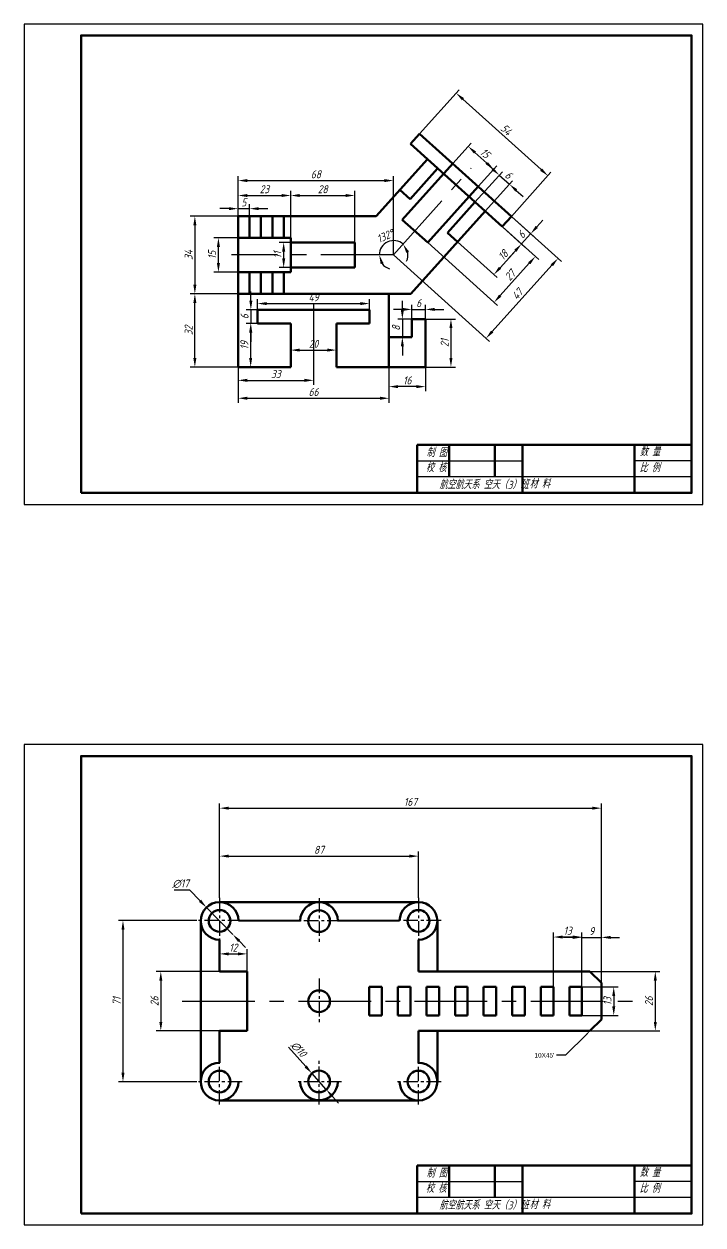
# Model space of a CAD drawing. Header units: millimetres. Extents: x 1 to 2971, y 6 to 1476.
# Drawn here: x 1337 to 1634, y 6 to 531 of the extents above; entities that cross this region are included whole.
import ezdxf

# ---------------------------------------------------------------- set-up
doc = ezdxf.new("R2010")
doc.units = ezdxf.units.MM
doc.header["$PDMODE"] = 35
doc.linetypes.add('CENTER', pattern=[50.8, 31.75, -6.35, 6.35, -6.35])
for name, color, linetype, lineweight in [('尺寸标注', 7, 'Continuous', 25), ('文字标注', 7, 'Continuous', 25), ('点画线', 1, 'CENTER', 25), ('粗实线', 7, 'Continuous', 50), ('细实线', 3, 'Continuous', 25)]:
    doc.layers.add(name, color=color, linetype=linetype, lineweight=lineweight)
doc.styles.get("Standard").update_dxf_attribs({"font": 'arial.ttf'})
doc.styles.add('国标汉字', font='gbeitc.shx', dxfattribs={"height": 3.5, "bigfont": 'gbcbig.shx'})
doc.dimstyles.new('国标尺寸', dxfattribs={"dimtxt": 3.5, "dimasz": 4, "dimexe": 2, "dimexo": 0, "dimgap": 1, "dimtad": 1, "dimtoh": 1, "dimdec": 0, "dimdsep": 46, "dimtxsty": '国标汉字', "dimcen": 3.5, "dimclre": 256, "dimaunit": 1, "dimadec": 0, "dimazin": 0, "dimtfac": 1, "dimtdec": 0, "dimtmove": 0, "dimatfit": 3, "dimfxl": 1, "dimarcsym": 0})

# ---------------------------------------------------------------- blocks, each defined once
blk = doc.blocks.new('*D84')
at = {"layer": 'Defpoints', "color": 0, "transparency": 16777216}
for p in [(1431.12, 446.69), (1412.21, 412.69), (1431.12, 412.69)]:
    blk.add_point(p, dxfattribs=at)
at = {"layer": '粗实线', "lineweight": -2, "transparency": 16777216}
for p, q in [((1431.12, 446.69), (1410.21, 446.69)), ((1431.12, 412.69), (1410.21, 412.69))]:
    blk.add_line(p, q, dxfattribs=at)
at = {"layer": '粗实线', "color": 0, "lineweight": -2, "transparency": 16777216}
blk.add_line((1412.21, 442.69), (1412.21, 416.69), dxfattribs=at)
at = {"layer": '粗实线', "color": 0, "transparency": 16777216}
for points in [[(1411.54, 442.69), (1412.87, 442.69), (1412.21, 446.69)], [(1411.54, 416.69), (1412.87, 416.69), (1412.21, 412.69)]]:
    blk.add_solid(points, dxfattribs=at)
at = {"layer": '粗实线', "color": 0, "transparency": 16777216, "insert": (1409.46, 429.69), "char_height": 3.5, "attachment_point": 5, "rotation": 90, "style": '国标汉字'}
blk.add_mtext('34', dxfattribs=at)
blk = doc.blocks.new('*D85')
at = {"layer": 'Defpoints', "color": 0, "transparency": 16777216}
for p in [(1412.21, 412.69), (1431.12, 412.69), (1431.12, 380.69)]:
    blk.add_point(p, dxfattribs=at)
at = {"layer": '粗实线', "lineweight": -2, "transparency": 16777216}
for p, q in [((1431.12, 412.69), (1410.21, 412.69)), ((1431.12, 380.69), (1410.21, 380.69))]:
    blk.add_line(p, q, dxfattribs=at)
at = {"layer": '粗实线', "color": 0, "lineweight": -2, "transparency": 16777216}
blk.add_line((1412.21, 384.69), (1412.21, 408.69), dxfattribs=at)
at = {"layer": '粗实线', "color": 0, "transparency": 16777216}
for points in [[(1411.54, 408.69), (1412.87, 408.69), (1412.21, 412.69)], [(1411.54, 384.69), (1412.87, 384.69), (1412.21, 380.69)]]:
    blk.add_solid(points, dxfattribs=at)
at = {"layer": '粗实线', "color": 0, "transparency": 16777216, "insert": (1409.46, 396.69), "char_height": 3.5, "attachment_point": 5, "rotation": 90, "style": '国标汉字'}
blk.add_mtext('32', dxfattribs=at)
blk = doc.blocks.new('*D86')
at = {"layer": 'Defpoints', "color": 0, "transparency": 16777216}
for p in [(1422.51, 437.19), (1431.12, 437.19), (1431.12, 422.19)]:
    blk.add_point(p, dxfattribs=at)
at = {"layer": '粗实线', "lineweight": -2, "transparency": 16777216}
for p, q in [((1431.12, 437.19), (1420.51, 437.19)), ((1431.12, 422.19), (1420.51, 422.19))]:
    blk.add_line(p, q, dxfattribs=at)
at = {"layer": '粗实线', "color": 0, "lineweight": -2, "transparency": 16777216}
blk.add_line((1422.51, 426.19), (1422.51, 433.19), dxfattribs=at)
at = {"layer": '粗实线', "color": 0, "transparency": 16777216}
for points in [[(1421.85, 433.19), (1423.18, 433.19), (1422.51, 437.19)], [(1421.85, 426.19), (1423.18, 426.19), (1422.51, 422.19)]]:
    blk.add_solid(points, dxfattribs=at)
at = {"layer": '粗实线', "color": 0, "transparency": 16777216, "insert": (1419.76, 429.69), "char_height": 3.5, "attachment_point": 5, "rotation": 90, "style": '国标汉字'}
blk.add_mtext('15', dxfattribs=at)
blk = doc.blocks.new('*D87')
at = {"layer": 'Defpoints', "color": 0, "transparency": 16777216}
for p in [(1499.12, 462.2), (1431.12, 446.69), (1499.12, 429.69)]:
    blk.add_point(p, dxfattribs=at)
at = {"layer": '粗实线', "lineweight": -2, "transparency": 16777216}
for p, q in [((1431.12, 446.69), (1431.12, 464.2)), ((1499.12, 429.69), (1499.12, 464.2))]:
    blk.add_line(p, q, dxfattribs=at)
at = {"layer": '粗实线', "color": 0, "lineweight": -2, "transparency": 16777216}
blk.add_line((1435.12, 462.2), (1495.12, 462.2), dxfattribs=at)
at = {"layer": '粗实线', "color": 0, "transparency": 16777216}
for points in [[(1435.12, 462.87), (1435.12, 461.54), (1431.12, 462.2)], [(1495.12, 462.87), (1495.12, 461.54), (1499.12, 462.2)]]:
    blk.add_solid(points, dxfattribs=at)
at = {"layer": '粗实线', "color": 0, "transparency": 16777216, "insert": (1465.12, 464.95), "char_height": 3.5, "attachment_point": 5, "style": '国标汉字'}
blk.add_mtext('68', dxfattribs=at)
blk = doc.blocks.new('*D88')
at = {"layer": 'Defpoints', "color": 0, "transparency": 16777216}
for p in [(1454.12, 455.67), (1431.12, 446.69), (1454.12, 437.19)]:
    blk.add_point(p, dxfattribs=at)
at = {"layer": '粗实线', "lineweight": -2, "transparency": 16777216}
for p, q in [((1431.12, 446.69), (1431.12, 457.67)), ((1454.12, 437.19), (1454.12, 457.67))]:
    blk.add_line(p, q, dxfattribs=at)
at = {"layer": '粗实线', "color": 0, "lineweight": -2, "transparency": 16777216}
blk.add_line((1435.12, 455.67), (1450.12, 455.67), dxfattribs=at)
at = {"layer": '粗实线', "color": 0, "transparency": 16777216}
for points in [[(1435.12, 456.34), (1435.12, 455.01), (1431.12, 455.67)], [(1450.12, 456.34), (1450.12, 455.01), (1454.12, 455.67)]]:
    blk.add_solid(points, dxfattribs=at)
at = {"layer": '粗实线', "color": 0, "transparency": 16777216, "insert": (1442.62, 458.42), "char_height": 3.5, "attachment_point": 5, "style": '国标汉字'}
blk.add_mtext('23', dxfattribs=at)
blk = doc.blocks.new('*D89')
at = {"layer": 'Defpoints', "color": 0, "transparency": 16777216}
for p in [(1482.12, 455.67), (1454.12, 437.19), (1482.12, 435.19)]:
    blk.add_point(p, dxfattribs=at)
at = {"layer": '粗实线', "lineweight": -2, "transparency": 16777216}
for p, q in [((1454.12, 437.19), (1454.12, 457.67)), ((1482.12, 435.19), (1482.12, 457.67))]:
    blk.add_line(p, q, dxfattribs=at)
at = {"layer": '粗实线', "color": 0, "lineweight": -2, "transparency": 16777216}
blk.add_line((1458.12, 455.67), (1478.12, 455.67), dxfattribs=at)
at = {"layer": '粗实线', "color": 0, "transparency": 16777216}
for points in [[(1458.12, 456.34), (1458.12, 455.01), (1454.12, 455.67)], [(1478.12, 456.34), (1478.12, 455.01), (1482.12, 455.67)]]:
    blk.add_solid(points, dxfattribs=at)
at = {"layer": '粗实线', "color": 0, "transparency": 16777216, "insert": (1468.12, 458.42), "char_height": 3.5, "attachment_point": 5, "style": '国标汉字'}
blk.add_mtext('28', dxfattribs=at)
blk = doc.blocks.new('*D90')
at = {"layer": 'Defpoints', "color": 0, "transparency": 16777216}
for p in [(1454.12, 435.19), (1451.05, 424.19), (1454.12, 424.19)]:
    blk.add_point(p, dxfattribs=at)
at = {"layer": '粗实线', "lineweight": -2, "transparency": 16777216}
for p, q in [((1454.12, 435.19), (1449.05, 435.19)), ((1454.12, 424.19), (1449.05, 424.19))]:
    blk.add_line(p, q, dxfattribs=at)
at = {"layer": '粗实线', "color": 0, "lineweight": -2, "transparency": 16777216}
blk.add_line((1451.05, 431.19), (1451.05, 428.19), dxfattribs=at)
at = {"layer": '粗实线', "color": 0, "transparency": 16777216}
for points in [[(1450.39, 431.19), (1451.72, 431.19), (1451.05, 435.19)], [(1450.39, 428.19), (1451.72, 428.19), (1451.05, 424.19)]]:
    blk.add_solid(points, dxfattribs=at)
at = {"layer": '粗实线', "color": 0, "transparency": 16777216, "insert": (1448.3, 429.69), "char_height": 3.5, "attachment_point": 5, "rotation": 90, "style": '国标汉字'}
blk.add_mtext('11', dxfattribs=at)
blk = doc.blocks.new('*D91')
at = {"layer": 'Defpoints', "color": 0, "transparency": 16777216}
for p in [(1431.12, 446.69), (1436.12, 449.93), (1436.12, 446.69)]:
    blk.add_point(p, dxfattribs=at)
at = {"layer": '粗实线', "lineweight": -2, "transparency": 16777216}
for p, q in [((1431.12, 446.69), (1431.12, 451.93)), ((1436.12, 446.69), (1436.12, 451.93))]:
    blk.add_line(p, q, dxfattribs=at)
at = {"layer": '粗实线', "color": 0, "lineweight": -2, "transparency": 16777216}
for p, q in [((1427.12, 449.93), (1423.12, 449.93)), ((1431.12, 449.93), (1436.12, 449.93)), ((1440.12, 449.93), (1444.12, 449.93))]:
    blk.add_line(p, q, dxfattribs=at)
at = {"layer": '粗实线', "color": 0, "transparency": 16777216}
for points in [[(1427.12, 450.59), (1427.12, 449.26), (1431.12, 449.93)], [(1440.12, 450.59), (1440.12, 449.26), (1436.12, 449.93)]]:
    blk.add_solid(points, dxfattribs=at)
at = {"layer": '粗实线', "color": 0, "transparency": 16777216, "insert": (1433.62, 452.68), "char_height": 3.5, "attachment_point": 5, "style": '国标汉字'}
blk.add_mtext('5', dxfattribs=at)
blk = doc.blocks.new('*D92')
at = {"layer": 'Defpoints', "color": 0, "transparency": 16777216}
for p in [(1439.62, 405.69), (1488.62, 408.43), (1488.62, 405.69)]:
    blk.add_point(p, dxfattribs=at)
at = {"layer": '粗实线', "lineweight": -2, "transparency": 16777216}
for p, q in [((1439.62, 405.69), (1439.62, 410.43)), ((1488.62, 405.69), (1488.62, 410.43))]:
    blk.add_line(p, q, dxfattribs=at)
at = {"layer": '粗实线', "color": 0, "lineweight": -2, "transparency": 16777216}
blk.add_line((1443.62, 408.43), (1484.62, 408.43), dxfattribs=at)
at = {"layer": '粗实线', "color": 0, "transparency": 16777216}
for points in [[(1443.62, 409.1), (1443.62, 407.76), (1439.62, 408.43)], [(1484.62, 409.1), (1484.62, 407.76), (1488.62, 408.43)]]:
    blk.add_solid(points, dxfattribs=at)
at = {"layer": '粗实线', "color": 0, "transparency": 16777216, "insert": (1464.12, 411.18), "char_height": 3.5, "attachment_point": 5, "style": '国标汉字'}
blk.add_mtext('49', dxfattribs=at)
blk = doc.blocks.new('*D93')
at = {"layer": 'Defpoints', "color": 0, "transparency": 16777216}
for p in [(1439.62, 405.69), (1436.7, 399.69), (1439.62, 399.69)]:
    blk.add_point(p, dxfattribs=at)
at = {"layer": '粗实线', "color": 0, "lineweight": -2, "transparency": 16777216}
for p, q in [((1436.7, 409.69), (1436.7, 413.69)), ((1436.7, 405.69), (1436.7, 399.69)), ((1436.7, 395.69), (1436.7, 391.69))]:
    blk.add_line(p, q, dxfattribs=at)
at = {"layer": '粗实线', "lineweight": -2, "transparency": 16777216}
for p, q in [((1439.62, 405.69), (1434.7, 405.69)), ((1439.62, 399.69), (1434.7, 399.69))]:
    blk.add_line(p, q, dxfattribs=at)
at = {"layer": '粗实线', "color": 0, "transparency": 16777216}
for points in [[(1436.03, 409.69), (1437.36, 409.69), (1436.7, 405.69)], [(1436.03, 395.69), (1437.36, 395.69), (1436.7, 399.69)]]:
    blk.add_solid(points, dxfattribs=at)
at = {"layer": '粗实线', "color": 0, "transparency": 16777216, "insert": (1433.95, 402.69), "char_height": 3.5, "attachment_point": 5, "rotation": 90, "style": '国标汉字'}
blk.add_mtext('6', dxfattribs=at)
blk = doc.blocks.new('*D94')
at = {"layer": 'Defpoints', "color": 0, "transparency": 16777216}
for p in [(1436.7, 399.69), (1436.61, 380.69), (1436.7, 380.69)]:
    blk.add_point(p, dxfattribs=at)
at = {"layer": '粗实线', "lineweight": -2, "transparency": 16777216}
for p, q in [((1436.7, 399.69), (1434.61, 399.69)), ((1436.7, 380.69), (1434.61, 380.69))]:
    blk.add_line(p, q, dxfattribs=at)
at = {"layer": '粗实线', "color": 0, "lineweight": -2, "transparency": 16777216}
blk.add_line((1436.61, 395.69), (1436.61, 384.69), dxfattribs=at)
at = {"layer": '粗实线', "color": 0, "transparency": 16777216}
for points in [[(1435.94, 395.69), (1437.27, 395.69), (1436.61, 399.69)], [(1435.94, 384.69), (1437.27, 384.69), (1436.61, 380.69)]]:
    blk.add_solid(points, dxfattribs=at)
at = {"layer": '粗实线', "color": 0, "transparency": 16777216, "insert": (1433.86, 390.19), "char_height": 3.5, "attachment_point": 5, "rotation": 90, "style": '国标汉字'}
blk.add_mtext('19', dxfattribs=at)
blk = doc.blocks.new('*D95')
at = {"layer": 'Defpoints', "color": 0, "transparency": 16777216}
for p in [(1474.12, 388.1), (1454.12, 380.69), (1474.12, 380.69)]:
    blk.add_point(p, dxfattribs=at)
at = {"layer": '粗实线', "lineweight": -2, "transparency": 16777216}
for p, q in [((1454.12, 380.69), (1454.12, 390.1)), ((1474.12, 380.69), (1474.12, 390.1))]:
    blk.add_line(p, q, dxfattribs=at)
at = {"layer": '粗实线', "color": 0, "lineweight": -2, "transparency": 16777216}
blk.add_line((1458.12, 388.1), (1470.12, 388.1), dxfattribs=at)
at = {"layer": '粗实线', "color": 0, "transparency": 16777216}
for points in [[(1458.12, 388.77), (1458.12, 387.44), (1454.12, 388.1)], [(1470.12, 388.77), (1470.12, 387.44), (1474.12, 388.1)]]:
    blk.add_solid(points, dxfattribs=at)
at = {"layer": '粗实线', "color": 0, "transparency": 16777216, "insert": (1464.12, 390.85), "char_height": 3.5, "attachment_point": 5, "style": '国标汉字'}
blk.add_mtext('20', dxfattribs=at)
blk = doc.blocks.new('*D96')
at = {"layer": 'Defpoints', "color": 0, "transparency": 16777216}
for p in [(1507.12, 401.69), (1502.97, 393.69), (1507.12, 393.69)]:
    blk.add_point(p, dxfattribs=at)
at = {"layer": '粗实线', "color": 0, "lineweight": -2, "transparency": 16777216}
for p, q in [((1502.97, 405.69), (1502.97, 409.69)), ((1502.97, 401.69), (1502.97, 393.69)), ((1502.97, 389.69), (1502.97, 385.69))]:
    blk.add_line(p, q, dxfattribs=at)
at = {"layer": '粗实线', "lineweight": -2, "transparency": 16777216}
for p, q in [((1507.12, 401.69), (1500.97, 401.69)), ((1507.12, 393.69), (1500.97, 393.69))]:
    blk.add_line(p, q, dxfattribs=at)
at = {"layer": '粗实线', "color": 0, "transparency": 16777216}
for points in [[(1502.3, 405.69), (1503.64, 405.69), (1502.97, 401.69)], [(1502.3, 389.69), (1503.64, 389.69), (1502.97, 393.69)]]:
    blk.add_solid(points, dxfattribs=at)
at = {"layer": '粗实线', "color": 0, "transparency": 16777216, "insert": (1500.22, 397.69), "char_height": 3.5, "attachment_point": 5, "rotation": 90, "style": '国标汉字'}
blk.add_mtext('8', dxfattribs=at)
blk = doc.blocks.new('*D97')
at = {"layer": 'Defpoints', "color": 0, "transparency": 16777216}
for p in [(1513.12, 405.89), (1507.12, 401.69), (1513.12, 401.69)]:
    blk.add_point(p, dxfattribs=at)
at = {"layer": '粗实线', "color": 0, "lineweight": -2, "transparency": 16777216}
for p, q in [((1503.12, 405.89), (1499.12, 405.89)), ((1507.12, 405.89), (1513.12, 405.89)), ((1517.12, 405.89), (1521.12, 405.89))]:
    blk.add_line(p, q, dxfattribs=at)
at = {"layer": '粗实线', "lineweight": -2, "transparency": 16777216}
for p, q in [((1507.12, 401.69), (1507.12, 407.89)), ((1513.12, 401.69), (1513.12, 407.89))]:
    blk.add_line(p, q, dxfattribs=at)
at = {"layer": '粗实线', "color": 0, "transparency": 16777216}
for points in [[(1503.12, 406.56), (1503.12, 405.22), (1507.12, 405.89)], [(1517.12, 406.56), (1517.12, 405.22), (1513.12, 405.89)]]:
    blk.add_solid(points, dxfattribs=at)
at = {"layer": '粗实线', "color": 0, "transparency": 16777216, "insert": (1510.12, 408.64), "char_height": 3.5, "attachment_point": 5, "style": '国标汉字'}
blk.add_mtext('6', dxfattribs=at)
blk = doc.blocks.new('*D98')
at = {"layer": 'Defpoints', "color": 0, "transparency": 16777216}
for p in [(1513.12, 401.69), (1513.12, 380.69), (1524.22, 380.69)]:
    blk.add_point(p, dxfattribs=at)
at = {"layer": '粗实线', "lineweight": -2, "transparency": 16777216}
for p, q in [((1513.12, 401.69), (1526.22, 401.69)), ((1513.12, 380.69), (1526.22, 380.69))]:
    blk.add_line(p, q, dxfattribs=at)
at = {"layer": '粗实线', "color": 0, "lineweight": -2, "transparency": 16777216}
blk.add_line((1524.22, 397.69), (1524.22, 384.69), dxfattribs=at)
at = {"layer": '粗实线', "color": 0, "transparency": 16777216}
for points in [[(1523.55, 397.69), (1524.88, 397.69), (1524.22, 401.69)], [(1523.55, 384.69), (1524.88, 384.69), (1524.22, 380.69)]]:
    blk.add_solid(points, dxfattribs=at)
at = {"layer": '粗实线', "color": 0, "transparency": 16777216, "insert": (1521.47, 391.19), "char_height": 3.5, "attachment_point": 5, "rotation": 90, "style": '国标汉字'}
blk.add_mtext('21', dxfattribs=at)
blk = doc.blocks.new('*D99')
at = {"layer": 'Defpoints', "color": 0, "transparency": 16777216}
for p in [(1497.12, 380.69), (1513.12, 380.69), (1497.12, 372.13)]:
    blk.add_point(p, dxfattribs=at)
at = {"layer": '粗实线', "lineweight": -2, "transparency": 16777216}
for p, q in [((1497.12, 380.69), (1497.12, 370.13)), ((1513.12, 380.69), (1513.12, 370.13))]:
    blk.add_line(p, q, dxfattribs=at)
at = {"layer": '粗实线', "color": 0, "lineweight": -2, "transparency": 16777216}
blk.add_line((1509.12, 372.13), (1501.12, 372.13), dxfattribs=at)
at = {"layer": '粗实线', "color": 0, "transparency": 16777216}
for points in [[(1501.12, 372.8), (1501.12, 371.46), (1497.12, 372.13)], [(1509.12, 372.8), (1509.12, 371.46), (1513.12, 372.13)]]:
    blk.add_solid(points, dxfattribs=at)
at = {"layer": '粗实线', "color": 0, "transparency": 16777216, "insert": (1505.12, 374.88), "char_height": 3.5, "attachment_point": 5, "style": '国标汉字'}
blk.add_mtext('16', dxfattribs=at)
blk = doc.blocks.new('*D101')
at = {"layer": 'Defpoints', "color": 0, "transparency": 16777216}
for p in [(1431.12, 380.69), (1464.12, 378.19), (1464.12, 374.88)]:
    blk.add_point(p, dxfattribs=at)
at = {"layer": '粗实线', "lineweight": -2, "transparency": 16777216}
for p, q in [((1431.12, 380.69), (1431.12, 372.88)), ((1464.12, 378.19), (1464.12, 372.88))]:
    blk.add_line(p, q, dxfattribs=at)
at = {"layer": '粗实线', "color": 0, "lineweight": -2, "transparency": 16777216}
blk.add_line((1435.12, 374.88), (1460.12, 374.88), dxfattribs=at)
at = {"layer": '粗实线', "color": 0, "transparency": 16777216}
for points in [[(1435.12, 375.55), (1435.12, 374.21), (1431.12, 374.88)], [(1460.12, 375.55), (1460.12, 374.21), (1464.12, 374.88)]]:
    blk.add_solid(points, dxfattribs=at)
at = {"layer": '粗实线', "color": 0, "transparency": 16777216, "insert": (1447.62, 377.63), "char_height": 3.5, "attachment_point": 5, "style": '国标汉字'}
blk.add_mtext('33', dxfattribs=at)
blk = doc.blocks.new('*D102')
at = {"layer": 'Defpoints', "color": 0, "transparency": 16777216}
for p in [(1431.12, 380.69), (1497.12, 380.69), (1497.12, 367.05)]:
    blk.add_point(p, dxfattribs=at)
at = {"layer": '粗实线', "lineweight": -2, "transparency": 16777216}
for p, q in [((1431.12, 380.69), (1431.12, 365.05)), ((1497.12, 380.69), (1497.12, 365.05))]:
    blk.add_line(p, q, dxfattribs=at)
at = {"layer": '粗实线', "color": 0, "lineweight": -2, "transparency": 16777216}
blk.add_line((1435.12, 367.05), (1493.12, 367.05), dxfattribs=at)
at = {"layer": '粗实线', "color": 0, "transparency": 16777216}
for points in [[(1435.12, 367.72), (1435.12, 366.38), (1431.12, 367.05)], [(1493.12, 367.72), (1493.12, 366.38), (1497.12, 367.05)]]:
    blk.add_solid(points, dxfattribs=at)
at = {"layer": '粗实线', "color": 0, "transparency": 16777216, "insert": (1464.12, 369.8), "char_height": 3.5, "attachment_point": 5, "style": '国标汉字'}
blk.add_mtext('66', dxfattribs=at)
blk = doc.blocks.new('*D103')
at = {"layer": 'Defpoints', "color": 0, "transparency": 16777216}
for p in [(1525, 469.64), (1542.91, 467.11), (1536.14, 459.6)]:
    blk.add_point(p, dxfattribs=at)
at = {"layer": '粗实线', "lineweight": -2, "transparency": 16777216}
for p, q in [((1525, 469.64), (1533.1, 478.63)), ((1536.14, 459.6), (1544.25, 468.6))]:
    blk.add_line(p, q, dxfattribs=at)
at = {"layer": '粗实线', "color": 0, "lineweight": -2, "transparency": 16777216}
blk.add_line((1534.73, 474.47), (1539.93, 469.79), dxfattribs=at)
at = {"layer": '粗实线', "color": 0, "transparency": 16777216}
for points in [[(1535.18, 474.97), (1534.29, 473.98), (1531.76, 477.15)], [(1540.38, 470.28), (1539.49, 469.29), (1542.91, 467.11)]]:
    blk.add_solid(points, dxfattribs=at)
at = {"layer": '粗实线', "color": 0, "transparency": 16777216, "insert": (1539.17, 474.17), "char_height": 3.5, "attachment_point": 5, "rotation": 318, "style": '国标汉字'}
blk.add_mtext('15', dxfattribs=at)
blk = doc.blocks.new('*D104')
at = {"layer": 'Defpoints', "color": 0, "transparency": 16777216}
for p in [(1549.82, 460.59), (1534.73, 452.8), (1539.19, 448.78)]:
    blk.add_point(p, dxfattribs=at)
at = {"layer": '粗实线', "color": 0, "lineweight": -2, "transparency": 16777216}
for p, q in [((1542.39, 467.28), (1539.42, 469.96)), ((1545.36, 464.6), (1549.82, 460.59)), ((1552.79, 457.91), (1555.76, 455.24))]:
    blk.add_line(p, q, dxfattribs=at)
at = {"layer": '粗实线', "lineweight": -2, "transparency": 16777216}
for p, q in [((1534.73, 452.8), (1546.7, 466.09)), ((1539.19, 448.78), (1551.16, 462.08))]:
    blk.add_line(p, q, dxfattribs=at)
at = {"layer": '粗实线', "color": 0, "transparency": 16777216}
for points in [[(1542.83, 467.78), (1541.94, 466.79), (1545.36, 464.6)], [(1553.24, 458.41), (1552.35, 457.42), (1549.82, 460.59)]]:
    blk.add_solid(points, dxfattribs=at)
at = {"layer": '粗实线', "color": 0, "transparency": 16777216, "insert": (1549.43, 464.64), "char_height": 3.5, "attachment_point": 5, "rotation": 318, "style": '国标汉字'}
blk.add_mtext('6', dxfattribs=at)
blk = doc.blocks.new('*D105')
at = {"layer": 'Defpoints', "color": 0, "transparency": 16777216}
for p in [(1510.51, 482.68), (1566.63, 464.32), (1550.64, 446.55)]:
    blk.add_point(p, dxfattribs=at)
at = {"layer": '粗实线', "lineweight": -2, "transparency": 16777216}
for p, q in [((1510.51, 482.68), (1527.84, 501.94)), ((1550.64, 446.55), (1567.97, 465.81))]:
    blk.add_line(p, q, dxfattribs=at)
at = {"layer": '粗实线', "color": 0, "lineweight": -2, "transparency": 16777216}
blk.add_line((1529.48, 497.78), (1563.66, 467), dxfattribs=at)
at = {"layer": '粗实线', "color": 0, "transparency": 16777216}
for points in [[(1529.92, 498.27), (1529.03, 497.28), (1526.5, 500.45)], [(1564.11, 467.49), (1563.22, 466.5), (1566.63, 464.32)]]:
    blk.add_solid(points, dxfattribs=at)
at = {"layer": '粗实线', "color": 0, "transparency": 16777216, "insert": (1548.41, 484.43), "char_height": 3.5, "attachment_point": 5, "rotation": 318, "style": '国标汉字'}
blk.add_mtext('54', dxfattribs=at)
blk = doc.blocks.new('*D106')
at = {"layer": 'Defpoints', "color": 0, "transparency": 16777216}
for p in [(1550.64, 446.55), (1546.62, 442.09), (1555.06, 434.49)]:
    blk.add_point(p, dxfattribs=at)
at = {"layer": '粗实线', "lineweight": -2, "transparency": 16777216}
for p, q in [((1550.64, 446.55), (1560.57, 437.61)), ((1546.62, 442.09), (1556.55, 433.15))]:
    blk.add_line(p, q, dxfattribs=at)
at = {"layer": '粗实线', "color": 0, "lineweight": -2, "transparency": 16777216}
for p, q in [((1561.76, 441.92), (1564.43, 444.89)), ((1559.08, 438.95), (1555.06, 434.49)), ((1552.39, 431.52), (1549.71, 428.54))]:
    blk.add_line(p, q, dxfattribs=at)
at = {"layer": '粗实线', "color": 0, "transparency": 16777216}
for points in [[(1561.26, 442.37), (1562.25, 441.48), (1559.08, 438.95)], [(1551.89, 431.96), (1552.88, 431.07), (1555.06, 434.49)]]:
    blk.add_solid(points, dxfattribs=at)
at = {"layer": '粗实线', "color": 0, "transparency": 16777216, "insert": (1555.03, 438.56), "char_height": 3.5, "attachment_point": 5, "rotation": 48, "style": '国标汉字'}
blk.add_mtext('6', dxfattribs=at)
blk = doc.blocks.new('*D107')
at = {"layer": 'Defpoints', "color": 0, "transparency": 16777216}
for p in [(1539.19, 448.78), (1527.14, 435.41), (1555.06, 434.49)]:
    blk.add_point(p, dxfattribs=at)
at = {"layer": '粗实线', "lineweight": -2, "transparency": 16777216}
for p, q in [((1539.19, 448.78), (1556.55, 433.15)), ((1527.14, 435.41), (1544.51, 419.78))]:
    blk.add_line(p, q, dxfattribs=at)
at = {"layer": '粗实线', "color": 0, "lineweight": -2, "transparency": 16777216}
blk.add_line((1545.7, 424.09), (1552.39, 431.52), dxfattribs=at)
at = {"layer": '粗实线', "color": 0, "transparency": 16777216}
for points in [[(1551.89, 431.96), (1552.88, 431.07), (1555.06, 434.49)], [(1545.2, 424.53), (1546.19, 423.64), (1543.02, 421.11)]]:
    blk.add_solid(points, dxfattribs=at)
at = {"layer": '粗实线', "color": 0, "transparency": 16777216, "insert": (1547, 429.64), "char_height": 3.5, "attachment_point": 5, "rotation": 48, "style": '国标汉字'}
blk.add_mtext('18', dxfattribs=at)
blk = doc.blocks.new('*D108')
at = {"layer": 'Defpoints', "color": 0, "transparency": 16777216}
for p in [(1532.13, 455.14), (1514.06, 435.08), (1561.15, 429.01)]:
    blk.add_point(p, dxfattribs=at)
at = {"layer": '粗实线', "lineweight": -2, "transparency": 16777216}
for p, q in [((1532.13, 455.14), (1562.64, 427.67)), ((1514.06, 435.08), (1544.57, 407.6))]:
    blk.add_line(p, q, dxfattribs=at)
at = {"layer": '粗实线', "color": 0, "lineweight": -2, "transparency": 16777216}
blk.add_line((1545.76, 411.92), (1558.48, 426.04), dxfattribs=at)
at = {"layer": '粗实线', "color": 0, "transparency": 16777216}
for points in [[(1557.98, 426.48), (1558.97, 425.59), (1561.15, 429.01)], [(1545.27, 412.36), (1546.26, 411.47), (1543.09, 408.94)]]:
    blk.add_solid(points, dxfattribs=at)
at = {"layer": '粗实线', "color": 0, "transparency": 16777216, "insert": (1550.08, 420.82), "char_height": 3.5, "attachment_point": 5, "rotation": 48, "style": '国标汉字'}
blk.add_mtext('27', dxfattribs=at)
blk = doc.blocks.new('*D109')
at = {"layer": 'Defpoints', "color": 0, "transparency": 16777216}
for p in [(1530.57, 464.62), (1499.12, 429.69), (1571.04, 428.18)]:
    blk.add_point(p, dxfattribs=at)
at = {"layer": '粗实线', "lineweight": -2, "transparency": 16777216}
for p, q in [((1530.57, 464.62), (1572.53, 426.84)), ((1499.12, 429.69), (1541.08, 391.91))]:
    blk.add_line(p, q, dxfattribs=at)
at = {"layer": '粗实线', "color": 0, "lineweight": -2, "transparency": 16777216}
blk.add_line((1542.27, 396.22), (1568.36, 425.21), dxfattribs=at)
at = {"layer": '粗实线', "color": 0, "transparency": 16777216}
for points in [[(1567.87, 425.65), (1568.86, 424.76), (1571.04, 428.18)], [(1541.77, 396.67), (1542.76, 395.78), (1539.59, 393.25)]]:
    blk.add_solid(points, dxfattribs=at)
at = {"layer": '粗实线', "color": 0, "transparency": 16777216, "insert": (1553.27, 412.56), "char_height": 3.5, "attachment_point": 5, "rotation": 48, "style": '国标汉字'}
blk.add_mtext('47', dxfattribs=at)
blk = doc.blocks.new('*D110')
at = {"layer": 'Defpoints', "color": 0, "transparency": 16777216}
for p in [(1533.13, 467.72), (1498.89, 435.98), (1428.18, 429.69), (1499.12, 429.69), (1499.12, 429.69)]:
    blk.add_point(p, dxfattribs=at)
at = {"layer": '粗实线', "color": 0, "lineweight": -2, "transparency": 16777216}
for start, end in [(48.1931, 180), (334.0527, 11.1229), (217.0702, 254.1404)]:
    blk.add_arc((1499.12, 429.69), 6.29, start, end, dxfattribs=at)
at = {"layer": '粗实线', "color": 0, "transparency": 16777216}
for points in [[(1504.72, 430.57), (1505.87, 431.23), (1503.32, 434.38)], [(1493.47, 425.69), (1494.73, 426.11), (1492.83, 429.69)]]:
    blk.add_solid(points, dxfattribs=at)
at = {"layer": '粗实线', "color": 0, "transparency": 16777216, "insert": (1495.43, 437.94), "char_height": 3.5, "attachment_point": 5, "rotation": 24.0965, "style": '国标汉字'}
blk.add_mtext('132°', dxfattribs=at)

msp = doc.modelspace()

# ---------------------------------------------------------------- linework, layer by layer
at = {"layer": '尺寸标注'}
for p, q in [((1423.02, 148.6), (1423.02, 189.86)), ((1590.02, 111.45), (1590.02, 189.86)), ((1427.02, 187.86), (1586.02, 187.86)), ((1423.02, 148.6), (1423.02, 168.89)), ((1510.02, 148.62), (1510.02, 168.89)), ((1427.02, 166.89), (1506.02, 166.89)), ((1403.16, 152.09), (1409.85, 152.09)), ((1409.85, 152.09), (1414.47, 147.35)), ((1428.78, 132.67), (1417.26, 144.48)), ((1413.12, 138.7), (1378.76, 138.7)), ((1380.76, 134.7), (1380.76, 72.2)), ((1569.02, 109.7), (1569.02, 133.52)), ((1577.52, 131.52), (1573.02, 131.52)), ((1577.52, 131.36), (1573.52, 131.36)), ((1581.52, 109.7), (1581.52, 133.52)), ((1581.52, 109.7), (1581.52, 133.36)), ((1581.52, 131.36), (1590.02, 131.36)), ((1590.02, 109.7), (1590.02, 133.36)), ((1594.02, 131.36), (1598.02, 131.36)), ((1423.02, 116.45), (1423.02, 126.15)), ((1431.57, 129.8), (1434.36, 126.94)), ((1435.02, 116.45), (1435.02, 126.15)), ((1427.02, 124.15), (1431.02, 124.15)), ((1423.02, 116.45), (1395.31, 116.45)), ((1585.02, 116.45), (1615.61, 116.45)), ((1397.31, 112.45), (1397.31, 94.45)), ((1613.61, 112.45), (1613.61, 94.45)), ((1581.52, 109.7), (1597.43, 109.7)), ((1595.43, 105.7), (1595.43, 101.2)), ((1581.52, 97.2), (1597.43, 97.2)), ((1423.02, 90.45), (1395.31, 90.45)), ((1585.02, 90.45), (1615.61, 90.45)), ((1453.1, 83.43), (1460.69, 74.93)), ((1469.68, 64.86), (1463.36, 71.94)), ((1413.12, 68.2), (1378.76, 68.2)), ((1472.35, 61.87), (1475.01, 58.89))]:
    msp.add_line(p, q, dxfattribs=at)
at = {"layer": '尺寸标注', "linetype": 'ByBlock', "lineweight": -2}
msp.add_line((1574.4, 79.83), (1570.4, 79.83), dxfattribs=at)
msp.add_lwpolyline([(1583.61, 89.04), (1574.4, 79.83)], dxfattribs=at)
at = {"layer": '尺寸标注'}
for points in [[(1427.02, 188.52), (1427.02, 187.19), (1423.02, 187.86)], [(1586.02, 188.52), (1586.02, 187.19), (1590.02, 187.86)], [(1427.02, 167.56), (1427.02, 166.23), (1423.02, 166.89)], [(1506.02, 167.56), (1506.02, 166.23), (1510.02, 166.89)], [(1414.95, 147.81), (1413.99, 146.88), (1417.26, 144.48)], [(1380.1, 134.7), (1381.43, 134.7), (1380.76, 138.7)], [(1432.05, 130.27), (1431.09, 129.34), (1428.78, 132.67)], [(1573.02, 132.19), (1573.02, 130.86), (1569.02, 131.52)], [(1577.52, 132.19), (1577.52, 130.86), (1581.52, 131.52)], [(1577.52, 132.02), (1577.52, 130.69), (1581.52, 131.36)], [(1594.02, 132.02), (1594.02, 130.69), (1590.02, 131.36)], [(1427.02, 124.82), (1427.02, 123.48), (1423.02, 124.15)], [(1431.02, 124.82), (1431.02, 123.48), (1435.02, 124.15)], [(1396.65, 112.45), (1397.98, 112.45), (1397.31, 116.45)], [(1612.95, 112.45), (1614.28, 112.45), (1613.61, 116.45)], [(1594.76, 105.7), (1596.09, 105.7), (1595.43, 109.7)], [(1594.76, 101.2), (1596.09, 101.2), (1595.43, 97.2)], [(1396.65, 94.45), (1397.98, 94.45), (1397.31, 90.45)], [(1583.37, 89.28), (1585.02, 90.45), (1583.84, 88.8)], [(1612.95, 94.45), (1614.28, 94.45), (1613.61, 90.45)], [(1461.19, 75.37), (1460.2, 74.48), (1463.36, 71.94)], [(1380.1, 72.2), (1381.43, 72.2), (1380.76, 68.2)], [(1472.84, 62.32), (1471.85, 61.43), (1469.68, 64.86)]]:
    msp.add_solid(points, dxfattribs=at)
at = {"layer": '点画线'}
for p, q in [((1499.12, 429.69), (1533.13, 467.72)), ((1499.12, 429.69), (1428.18, 429.69)), ((1464.12, 408.19), (1464.12, 378.19)), ((1406.72, 103.45), (1603.98, 103.45))]:
    msp.add_line(p, q, dxfattribs=at)
at = {"layer": '点画线', "ltscale": 0.2}
for p, q in [((1423.02, 148.6), (1423.02, 128.65)), ((1466.52, 148.54), (1466.52, 128.58)), ((1510.02, 148.62), (1510.02, 128.66)), ((1432.92, 138.7), (1413.12, 138.7)), ((1476.42, 138.64), (1456.62, 138.64)), ((1519.92, 138.72), (1500.12, 138.72)), ((1466.52, 113.35), (1466.52, 93.4)), ((1423.02, 58.3), (1423.02, 78.26)), ((1466.52, 58.37), (1466.52, 78.33)), ((1510.02, 58.29), (1510.02, 78.25)), ((1476.42, 68.27), (1456.62, 68.27)), ((1432.92, 68.2), (1413.12, 68.2)), ((1519.92, 68.19), (1500.12, 68.19))]:
    msp.add_line(p, q, dxfattribs=at)
at = {"layer": '粗实线'}
for p, q in [((1506.49, 478.23), (1510.51, 482.68)), ((1546.62, 442.09), (1506.49, 478.23)), ((1550.64, 446.55), (1510.51, 482.68)), ((1491.55, 446.69), (1513.92, 471.53)), ((1502.92, 445.11), (1525, 469.64)), ((1506.34, 454.14), (1518.38, 467.52)), ((1506.34, 454.14), (1501.88, 458.16)), ((1514.06, 435.08), (1536.14, 459.6)), ((1522.69, 439.42), (1534.73, 452.8)), ((1431.12, 380.69), (1431.12, 446.69)), ((1431.12, 446.69), (1491.55, 446.69)), ((1436.12, 446.69), (1436.12, 437.19)), ((1441.12, 446.69), (1441.12, 437.19)), ((1446.12, 446.69), (1446.12, 437.19)), ((1451.12, 446.69), (1451.12, 437.19)), ((1506.69, 412.69), (1539.19, 448.78)), ((1546.62, 442.09), (1550.64, 446.55)), ((1514.06, 435.08), (1502.92, 445.11)), ((1431.12, 437.19), (1454.12, 437.19)), ((1431.12, 437.19), (1454.12, 437.19)), ((1454.12, 437.19), (1454.12, 422.19)), ((1527.14, 435.41), (1522.69, 439.42)), ((1454.12, 435.19), (1482.12, 435.19)), ((1482.12, 435.19), (1482.12, 424.19)), ((1431.12, 422.19), (1454.12, 422.19)), ((1431.12, 422.19), (1454.12, 422.19)), ((1436.12, 412.69), (1436.12, 422.19)), ((1441.12, 412.69), (1441.12, 422.19)), ((1446.12, 412.69), (1446.12, 422.19)), ((1451.12, 412.69), (1451.12, 422.19)), ((1454.12, 424.19), (1482.12, 424.19)), ((1431.12, 412.69), (1431.12, 412.69)), ((1431.12, 412.69), (1506.69, 412.69)), ((1497.12, 412.69), (1497.12, 380.69)), ((1488.62, 405.69), (1439.62, 405.69)), ((1439.62, 405.69), (1439.62, 399.69)), ((1488.62, 405.69), (1488.62, 399.69)), ((1454.12, 399.69), (1439.62, 399.69)), ((1454.12, 399.69), (1454.12, 380.69)), ((1488.62, 399.69), (1474.12, 399.69)), ((1474.12, 399.69), (1474.12, 380.69)), ((1507.12, 401.69), (1513.12, 401.69)), ((1507.12, 401.69), (1507.12, 393.69)), ((1513.12, 401.69), (1513.12, 380.69)), ((1497.12, 393.69), (1507.12, 393.69)), ((1454.12, 380.69), (1431.12, 380.69)), ((1497.12, 380.69), (1474.12, 380.69)), ((1497.12, 380.69), (1513.12, 380.69)), ((1629.47, 346.65), (1509.47, 346.65)), ((1509.47, 346.65), (1509.47, 325.65)), ((1523.47, 332.65), (1523.47, 346.65)), ((1543.47, 332.65), (1543.47, 346.65)), ((1555.47, 325.65), (1555.47, 346.65)), ((1604.47, 325.65), (1604.47, 346.65)), ((1423.02, 146.82), (1510.02, 146.82)), ((1414.77, 68.34), (1414.77, 138.7)), ((1414.77, 138.57), (1414.77, 68.2)), ((1431.27, 138.7), (1458.27, 138.64)), ((1474.77, 138.64), (1501.77, 138.7)), ((1518.27, 138.7), (1518.27, 116.45)), ((1423.02, 130.32), (1423.02, 116.45)), ((1510.02, 130.32), (1510.02, 116.45)), ((1510.02, 116.45), (1510.02, 130.32)), ((1423.02, 116.45), (1435.02, 116.45)), ((1435.02, 116.45), (1435.02, 103.45)), ((1510.02, 116.45), (1585.02, 116.45)), ((1585.02, 116.45), (1590.02, 111.45)), ((1590.02, 111.45), (1590.02, 103.45)), ((1488.52, 109.7), (1488.52, 97.2)), ((1494.02, 109.7), (1488.52, 109.7)), ((1494.02, 97.2), (1494.02, 109.7)), ((1501.02, 109.7), (1501.02, 97.2)), ((1506.52, 109.7), (1501.02, 109.7)), ((1506.52, 97.2), (1506.52, 109.7)), ((1513.52, 109.7), (1513.52, 97.2)), ((1519.02, 109.7), (1513.52, 109.7)), ((1519.02, 97.2), (1519.02, 109.7)), ((1526.02, 109.7), (1526.02, 97.2)), ((1531.52, 109.7), (1526.02, 109.7)), ((1531.52, 97.2), (1531.52, 109.7)), ((1538.52, 109.7), (1538.52, 97.2)), ((1544.02, 109.7), (1538.52, 109.7)), ((1544.02, 97.2), (1544.02, 109.7)), ((1551.02, 109.7), (1551.02, 97.2)), ((1556.52, 109.7), (1551.02, 109.7)), ((1556.52, 97.2), (1556.52, 109.7)), ((1563.52, 109.7), (1563.52, 97.2)), ((1569.02, 109.7), (1563.52, 109.7)), ((1569.02, 97.2), (1569.02, 109.7)), ((1581.52, 109.7), (1576.02, 109.7)), ((1576.02, 109.7), (1576.02, 97.2)), ((1581.52, 97.2), (1581.52, 109.7)), ((1435.02, 90.45), (1435.02, 103.45)), ((1590.02, 95.45), (1590.02, 103.45)), ((1488.52, 97.2), (1494.02, 97.2)), ((1501.02, 97.2), (1506.52, 97.2)), ((1513.52, 97.2), (1519.02, 97.2)), ((1526.02, 97.2), (1531.52, 97.2)), ((1538.52, 97.2), (1544.02, 97.2)), ((1551.02, 97.2), (1556.52, 97.2)), ((1563.52, 97.2), (1569.02, 97.2)), ((1576.02, 97.2), (1581.52, 97.2)), ((1585.02, 90.45), (1590.02, 95.45)), ((1423.02, 76.59), (1423.02, 90.45)), ((1423.02, 90.45), (1435.02, 90.45)), ((1510.02, 90.45), (1585.02, 90.45)), ((1510.02, 90.45), (1510.02, 76.59)), ((1518.27, 68.2), (1518.27, 90.45)), ((1423.02, 60.09), (1510.02, 60.09)), ((1629.47, 31.65), (1509.47, 31.65)), ((1509.47, 31.65), (1509.47, 10.65)), ((1523.47, 17.65), (1523.47, 31.65)), ((1543.47, 17.65), (1543.47, 31.65)), ((1555.47, 10.65), (1555.47, 31.65)), ((1604.47, 10.65), (1604.47, 31.65))]:
    msp.add_line(p, q, dxfattribs=at)
for points in [[(1362.47, 325.65), (1629.47, 325.65), (1629.47, 525.65), (1362.47, 525.65)], [(1362.47, 10.65), (1629.47, 10.65), (1629.47, 210.65), (1362.47, 210.65)]]:
    msp.add_lwpolyline(points, close=True, dxfattribs=at)
for centre in [(1423.02, 138.57), (1466.52, 138.51), (1510.02, 138.57), (1466.52, 103.45), (1423.02, 68.34), (1466.52, 68.4), (1510.02, 68.34)]:
    msp.add_circle(centre, 4.75, dxfattribs=at)
for centre, start, end in [((1423.02, 138.57), 0.9068, 270), ((1466.52, 138.51), 0.9068, 179.0932), ((1510.02, 138.57), 270, 179.0932), ((1423.02, 68.34), 90, 359.0932), ((1510.02, 68.34), 180.9068, 90), ((1466.52, 68.4), 180.9068, 359.0932)]:
    msp.add_arc(centre, 8.25, start, end, dxfattribs=at)
at = {"layer": '细实线'}
for p, q in [((1509.47, 339.65), (1555.47, 339.65)), ((1629.47, 339.65), (1604.47, 339.65)), ((1629.47, 332.65), (1509.47, 332.65)), ((1509.47, 24.65), (1555.47, 24.65)), ((1629.47, 24.65), (1604.47, 24.65)), ((1629.47, 17.65), (1509.47, 17.65))]:
    msp.add_line(p, q, dxfattribs=at)
for points in [[(1337.47, 320.65), (1634.47, 320.65), (1634.47, 530.65), (1337.47, 530.65)], [(1337.47, 5.65), (1634.47, 5.65), (1634.47, 215.65), (1337.47, 215.65)]]:
    msp.add_lwpolyline(points, close=True, dxfattribs=at)

# ---------------------------------------------------------------- texts
at = {"layer": '尺寸标注', "char_height": 3.5, "attachment_point": 5, "style": '国标汉字'}
for s, insert in [('167', (1506.52, 190.61)), ('87', (1466.52, 169.64)), ('∅17', (1406, 154.84)), ('13', (1575.27, 134.27)), ('9', (1585.77, 134.11)), ('12', (1429.02, 126.9))]:
    msp.add_mtext(s, dxfattribs=dict(at, insert=insert))
for s, insert, rotation in [('71', (1378.01, 103.45), 90), ('26', (1394.56, 103.45), 90), ('13', (1592.68, 103.45), 90), ('26', (1610.86, 103.45), 90), ('∅10', (1457.62, 82.5), 311.7552)]:
    msp.add_mtext(s, dxfattribs=dict(at, insert=insert, rotation=rotation))
at = {"layer": '尺寸标注', "insert": (1569.4, 80.85), "char_height": 2, "attachment_point": 3}
msp.add_mtext("10X45'", dxfattribs=at)
at = {"layer": '文字标注', "style": '国标汉字'}
for s, p in [('制 图', (1513.51, 341.41)), ('数 量', (1606.79, 341.76)), ('校 核', (1513.24, 334.81)), ('比 例', (1606.68, 334.77)), ('航空航天系 空天（3）班', (1519.14, 327.45)), ('材 料', (1558.62, 327.74)), ('制 图', (1513.51, 26.41)), ('数 量', (1606.79, 26.76)), ('校 核', (1513.24, 19.81)), ('比 例', (1606.68, 19.77)), ('航空航天系 空天（3）班', (1519.14, 12.45)), ('材 料', (1558.62, 12.74))]:
    msp.add_text(s, height=3.5, dxfattribs=at).set_placement(p)

# ---------------------------------------------------------------- dimensions: what is measured, and where the dimension line sits
at = {"layer": '粗实线'}
for p1, p2, distance, picture, middle in [((1510.51, 482.68), (1550.64, 446.55), 23.91, '*D105', (1548.41, 484.43)), ((1525, 469.64), (1536.14, 459.6), 10.11, '*D103', (1539.17, 474.17)), ((1534.73, 452.8), (1539.19, 448.78), 15.89, '*D104', (1549.43, 464.64)), ((1499.12, 429.69), (1530.57, 464.62), -54.46, '*D109', (1553.27, 412.56)), ((1514.06, 435.08), (1532.13, 455.14), -39.05, '*D108', (1550.08, 420.82)), ((1527.14, 435.41), (1539.19, 448.78), -21.36, '*D107', (1547, 429.64)), ((1550.64, 446.55), (1546.62, 442.09), 11.36, '*D106', (1555.03, 438.56))]:
    dim = msp.add_aligned_dim(p1=p1, p2=p2, distance=distance, dimstyle='国标尺寸', dxfattribs=at)
    dim.commit()
    dim.dimension.update_dxf_attribs({"geometry": picture, "text_midpoint": middle})
dim = msp.add_angular_dim_2l(base=(1498.89, 435.98), line1=((1499.12, 429.69), (1533.13, 467.72)), line2=((1499.12, 429.69), (1428.18, 429.69)), dimstyle='国标尺寸', dxfattribs=at)
dim.commit()
dim.dimension.update_dxf_attribs({"geometry": '*D110', "text_midpoint": (1495.43, 437.94)})
for base, p1, p2, picture, middle in [((1499.12, 462.2), (1431.12, 446.69), (1499.12, 429.69), '*D87', (1465.12, 464.95)), ((1454.12, 455.67), (1431.12, 446.69), (1454.12, 437.19), '*D88', (1442.62, 458.42)), ((1482.12, 455.67), (1454.12, 437.19), (1482.12, 435.19), '*D89', (1468.12, 458.42)), ((1436.12, 449.93), (1431.12, 446.69), (1436.12, 446.69), '*D91', (1433.62, 452.68)), ((1488.62, 408.43), (1439.62, 405.69), (1488.62, 405.69), '*D92', (1464.12, 411.18)), ((1513.12, 405.89), (1507.12, 401.69), (1513.12, 401.69), '*D97', (1510.12, 408.64)), ((1474.12, 388.1), (1454.12, 380.69), (1474.12, 380.69), '*D95', (1464.12, 390.85)), ((1464.12, 374.88), (1431.12, 380.69), (1464.12, 378.19), '*D101', (1447.62, 377.63)), ((1497.12, 367.05), (1431.12, 380.69), (1497.12, 380.69), '*D102', (1464.12, 369.8)), ((1497.12, 372.13), (1513.12, 380.69), (1497.12, 380.69), '*D99', (1505.12, 374.88))]:
    dim = msp.add_linear_dim(base=base, p1=p1, p2=p2, dimstyle='国标尺寸', dxfattribs=at)
    dim.commit()
    dim.dimension.update_dxf_attribs({"geometry": picture, "text_midpoint": middle})
for base, p1, p2, picture, middle in [((1412.21, 412.69), (1431.12, 446.69), (1431.12, 412.69), '*D84', (1409.46, 429.69)), ((1422.51, 437.19), (1431.12, 422.19), (1431.12, 437.19), '*D86', (1419.76, 429.69)), ((1451.05, 424.19), (1454.12, 435.19), (1454.12, 424.19), '*D90', (1448.3, 429.69)), ((1412.21, 412.69), (1431.12, 380.69), (1431.12, 412.69), '*D85', (1409.46, 396.69)), ((1436.7, 399.69), (1439.62, 405.69), (1439.62, 399.69), '*D93', (1433.95, 402.69)), ((1502.97, 393.69), (1507.12, 401.69), (1507.12, 393.69), '*D96', (1500.22, 397.69)), ((1436.61, 380.69), (1436.7, 399.69), (1436.7, 380.69), '*D94', (1433.86, 390.19)), ((1524.22, 380.69), (1513.12, 401.69), (1513.12, 380.69), '*D98', (1521.47, 391.19))]:
    dim = msp.add_linear_dim(base=base, p1=p1, p2=p2, angle=90, dimstyle='国标尺寸', dxfattribs=at)
    dim.commit()
    dim.dimension.update_dxf_attribs({"geometry": picture, "text_midpoint": middle})

doc.saveas('drawing.dxf')
